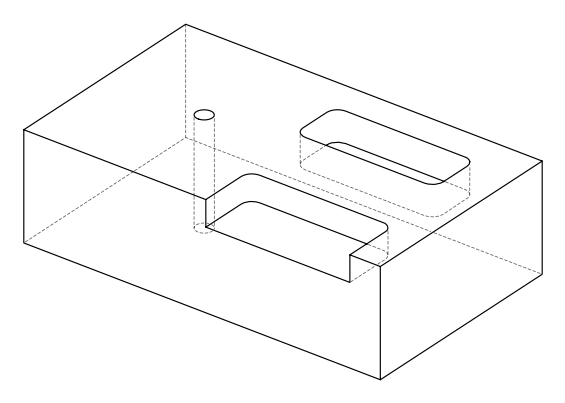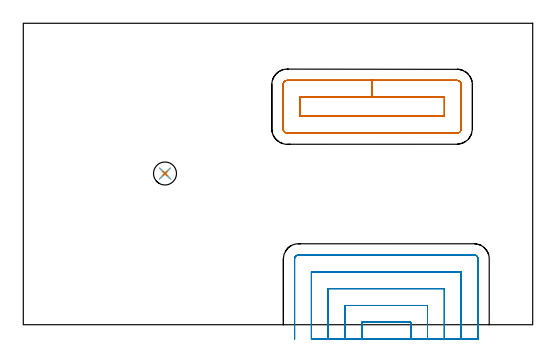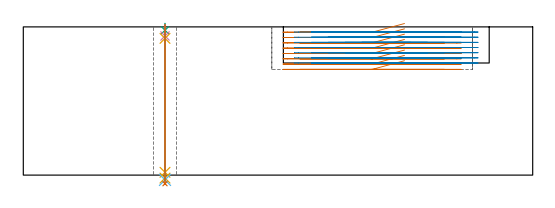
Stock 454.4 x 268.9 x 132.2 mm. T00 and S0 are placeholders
(PLAN: 7 operations, 5 tool changes, 39.8 min)
(1 MILL_RECTANGULAR_POCKET | POCKET_RECTANGULAR_STRAIGHT | UGT0201_094 | Follow Part, ap 5, ae 75% | 12.39 min | 448166 mm3)
(2 MILL_SLOT | SLOT_PARTIAL_RECTANGULAR | UGT0201_094 | Follow Part, ap 5, ae 75% | 25.63 min | 424397 mm3)
(3 SPOT_DRILL | STEP1HOLE | NXT0321_9005460120000 | 0.05 min | 193 mm3)
(4 DRILL_BLIND_HOLE_INTO_CENTER | STEP1HOLE | UGT0301_178 | 0.04 min | 79 mm3)
(5 GUN_DRILL_THROUGH_HOLE | STEP1HOLE | UGT0307_001 | 0.59 min | 2445 mm3)
(6 SPADE_DRILL_TO_ENLARGE_THROUGH_HOLE | STEP1HOLE | UGT0306_003 | 0.56 min | 13457 mm3)
(7 DRILL_TO_ENLARGE_THROUGH_HOLE | STEP1HOLE | UGT0301_050 | 0.57 min | 27364 mm3)
(TOOL UGT0201_094 | End mill 20 mm | D20 FL38 Z4)
(TOOL NXT0321_9005460120000 | NC Spot Drill, 142deg, 12mm, Carbide, Uncoated | D12 PA142 FL30 Z2)
(TOOL UGT0301_178 | Twist Drill 5.4 mm | D5.4 PA118 FL55 Z2)
(TOOL UGT0307_001 | Gun Drill 5 mm | D5 PA130 FL24 Z1)
(TOOL UGT0306_003 | Spade Drill 12.5mm | D12.5 PA132 FL10 Z2)
(TOOL UGT0301_050 | Twist Drill 20.5 mm | D20.5 PA118 FL145 Z2)
(OP 1 MILL_RECTANGULAR_POCKET)
G17 G21 G94 G90
T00 M6
G54
G17 G0 G90 X340.027 Y203. S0 M3
G43 Z142.2 H0
Z135.2
G94 G1 X311.15 Z127.462 F250.
X246.7 F500.
Y186.
X375.6
Y203.
X311.15
Y218.
X235.5
G3 X231.7 Y214.2 R3.8
G1 Y174.8
G3 X235.5 Y171. R3.8
G1 X386.8
G3 X390.6 Y174.8 R3.8
G1 Y214.2
G3 X386.8 Y218. R3.8
G1 X311.15
X310.15
G0 X340.027 Y203. Z130.462
G1 X311.15 Z122.725 F250.
X246.7 F500.
Y186.
X375.6
Y203.
X311.15
Y218.
X235.5
G3 X231.7 Y214.2 R3.8
G1 Y174.8
G3 X235.5 Y171. R3.8
G1 X386.8
G3 X390.6 Y174.8 R3.8
G1 Y214.2
G3 X386.8 Y218. R3.8
G1 X311.15
X310.15
G0 X340.027 Y203. Z125.725
G1 X311.15 Z117.987 F250.
X246.7 F500.
Y186.
X375.6
Y203.
X311.15
Y218.
X235.5
G3 X231.7 Y214.2 R3.8
G1 Y174.8
G3 X235.5 Y171. R3.8
G1 X386.8
G3 X390.6 Y174.8 R3.8
G1 Y214.2
G3 X386.8 Y218. R3.8
G1 X311.15
X310.15
G0 X340.027 Y203. Z120.987
G1 X311.15 Z113.25 F250.
X246.7 F500.
Y186.
X375.6
Y203.
X311.15
Y218.
X235.5
G3 X231.7 Y214.2 R3.8
G1 Y174.8
G3 X235.5 Y171. R3.8
G1 X386.8
G3 X390.6 Y174.8 R3.8
G1 Y214.2
G3 X386.8 Y218. R3.8
G1 X311.15
X310.15
G0 X340.027 Y203. Z116.25
G1 X311.15 Z108.512 F250.
X246.7 F500.
Y186.
X375.6
Y203.
X311.15
Y218.
X235.5
G3 X231.7 Y214.2 R3.8
G1 Y174.8
G3 X235.5 Y171. R3.8
G1 X386.8
G3 X390.6 Y174.8 R3.8
G1 Y214.2
G3 X386.8 Y218. R3.8
G1 X311.15
X310.15
G0 X340.027 Y203. Z111.512
G1 X311.15 Z103.775 F250.
X246.7 F500.
Y186.
X375.6
Y203.
X311.15
Y218.
X235.5
G3 X231.7 Y214.2 R3.8
G1 Y174.8
G3 X235.5 Y171. R3.8
G1 X386.8
G3 X390.6 Y174.8 R3.8
G1 Y214.2
G3 X386.8 Y218. R3.8
G1 X311.15
X310.15
G0 X340.027 Y203. Z106.775
G1 X311.15 Z99.037 F250.
X246.7 F500.
Y186.
X375.6
Y203.
X311.15
Y218.
X235.5
G3 X231.7 Y214.2 R3.8
G1 Y174.8
G3 X235.5 Y171. R3.8
G1 X386.8
G3 X390.6 Y174.8 R3.8
G1 Y214.2
G3 X386.8 Y218. R3.8
G1 X311.15
X310.15
G0 X340.027 Y203. Z102.037
G1 X311.15 Z94.3 F250.
X246.7 F500.
Y186.
X375.6
Y203.
X311.15
Y218.
X235.5
G3 X231.7 Y214.2 R3.8
G1 Y174.8
G3 X235.5 Y171. R3.8
G1 X386.8
G3 X390.6 Y174.8 R3.8
G1 Y214.2
G3 X386.8 Y218. R3.8
G1 X311.15
X310.15
G0 Z142.2
M5
M2
(OP 2 MILL_SLOT)
G17 G21 G94 G90
T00 M6
G54
G17 G0 G90 X345.6 Y-13. S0 M3
G43 Z142.2 H0
Z127.6
G94 G1 Y-10. F250.
Y2.2 F500.
X302.
Y-10.
Y-13. F250.
X360.6
Y-10.
Y17.2 F500.
X287.
Y-10.
Y-13. F250.
X375.6
Y-10.
Y32.2 F500.
X272.
Y-10.
Y-13. F250.
X390.6
Y-10.
Y47.2 F500.
X257.
Y-10.
Y-13. F250.
X405.6
Y-10.
Y58.8 F500.
G3 X402.2 Y62.2 R3.4
G1 X245.4
G3 X242. Y58.8 R3.4
G1 Y-10.
Y-13. F250.
G0 X345.6 Z123.
G1 Y-10.
Y2.2 F500.
X302.
Y-10.
Y-13. F250.
X360.6
Y-10.
Y17.2 F500.
X287.
Y-10.
Y-13. F250.
X375.6
Y-10.
Y32.2 F500.
X272.
Y-10.
Y-13. F250.
X390.6
Y-10.
Y47.2 F500.
X257.
Y-10.
Y-13. F250.
X405.6
Y-10.
Y58.8 F500.
G3 X402.2 Y62.2 R3.4
G1 X245.4
G3 X242. Y58.8 R3.4
G1 Y-10.
Y-13. F250.
G0 X345.6 Z118.4
G1 Y-10.
Y2.2 F500.
X302.
Y-10.
Y-13. F250.
X360.6
Y-10.
Y17.2 F500.
X287.
Y-10.
Y-13. F250.
X375.6
Y-10.
Y32.2 F500.
X272.
Y-10.
Y-13. F250.
X390.6
Y-10.
Y47.2 F500.
X257.
Y-10.
Y-13. F250.
X405.6
Y-10.
Y58.8 F500.
G3 X402.2 Y62.2 R3.4
G1 X245.4
G3 X242. Y58.8 R3.4
G1 Y-10.
Y-13. F250.
G0 X345.6 Z113.8
G1 Y-10.
Y2.2 F500.
X302.
Y-10.
Y-13. F250.
X360.6
Y-10.
Y17.2 F500.
X287.
Y-10.
Y-13. F250.
X375.6
Y-10.
Y32.2 F500.
X272.
Y-10.
Y-13. F250.
X390.6
Y-10.
Y47.2 F500.
X257.
Y-10.
Y-13. F250.
X405.6
Y-10.
Y58.8 F500.
G3 X402.2 Y62.2 R3.4
G1 X245.4
G3 X242. Y58.8 R3.4
G1 Y-10.
Y-13. F250.
G0 X345.6 Z109.2
G1 Y-10.
Y2.2 F500.
X302.
Y-10.
Y-13. F250.
X360.6
Y-10.
Y17.2 F500.
X287.
Y-10.
Y-13. F250.
X375.6
Y-10.
Y32.2 F500.
X272.
Y-10.
Y-13. F250.
X390.6
Y-10.
Y47.2 F500.
X257.
Y-10.
Y-13. F250.
X405.6
Y-10.
Y58.8 F500.
G3 X402.2 Y62.2 R3.4
G1 X245.4
G3 X242. Y58.8 R3.4
G1 Y-10.
Y-13. F250.
G0 X345.6 Z104.6
G1 Y-10.
Y2.2 F500.
X302.
Y-10.
Y-13. F250.
X360.6
Y-10.
Y17.2 F500.
X287.
Y-10.
Y-13. F250.
X375.6
Y-10.
Y32.2 F500.
X272.
Y-10.
Y-13. F250.
X390.6
Y-10.
Y47.2 F500.
X257.
Y-10.
Y-13. F250.
X405.6
Y-10.
Y58.8 F500.
G3 X402.2 Y62.2 R3.4
G1 X245.4
G3 X242. Y58.8 R3.4
G1 Y-10.
Y-13. F250.
G0 X345.6 Z100.
G1 Y-10.
Y2.2 F500.
X302.
Y-10.
Y-13. F250.
X360.6
Y-10.
Y17.2 F500.
X287.
Y-10.
Y-13. F250.
X375.6
Y-10.
Y32.2 F500.
X272.
Y-10.
Y-13. F250.
X390.6
Y-10.
Y47.2 F500.
X257.
Y-10.
Y-13. F250.
X405.6
Y-10.
Y58.8 F500.
G3 X402.2 Y62.2 R3.4
G1 X245.4
G3 X242. Y58.8 R3.4
G1 Y-10.
Y-13. F250.
G0 Z142.2
M5
M2
(OP 3 SPOT_DRILL)
G17 G21 G94 G90
T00 M6
G54
G17 G0 G90 X126.4 Y134.9 S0 M3
G43 Z142.2 H0
G94 G81 G98 Z129.2 F250. R135.2
G80
M5
M2
(OP 4 DRILL_BLIND_HOLE_INTO_CENTER)
G17 G21 G94 G90
T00 M6
G54
G17 G0 G90 X126.4 Y134.9 S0 M3
G43 Z142.2 H0
G94 G81 G98 Z124.1 F250. R134.2
G80
M5
M2
(OP 5 GUN_DRILL_THROUGH_HOLE)
G17 G21 G94 G90
T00 M6
G54
G17 G0 G90 X126.4 Y134.9 M8
G43 Z142.2 H0
Z130.522
S716 M3
G94 G1 Z121.936 F125. M26
G4 X.084
Z2.5 F250.
G4 X.084
Z-2.666 F125.
G4 X.084
M5
M9
G0 Z130.522
Z142.2
M2
(OP 6 SPADE_DRILL_TO_ENLARGE_THROUGH_HOLE)
G17 G21 G94 G90
T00 M6
G54
G17 G0 G90 X126.4 Y134.9 S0 M3
G43 Z142.2 H0
G94 G73 G98 Z-4.283 F250. Q12.408 R134.2
G80
M5
M2
(OP 7 DRILL_TO_ENLARGE_THROUGH_HOLE)
G17 G21 G94 G90
T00 M6
G54
G17 G0 G90 X126.4 Y134.9 S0 M3
G43 Z142.2 H0
G94 G73 G98 Z-7.659 F250. Q19.98 R134.2
G80
M5
M2
